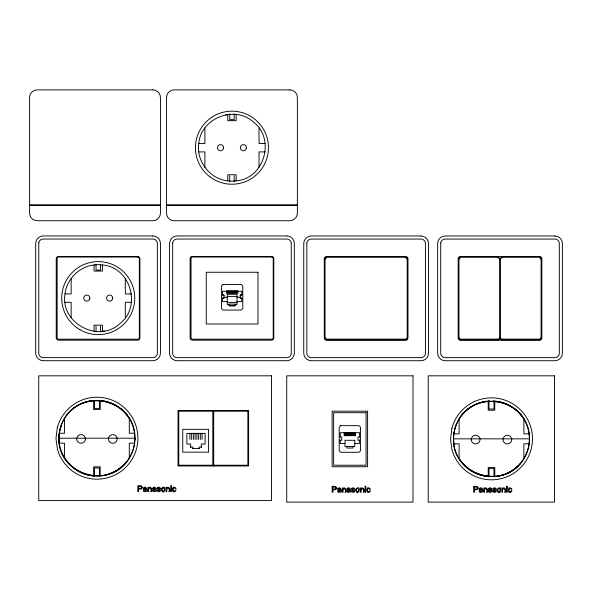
<?xml version="1.0" encoding="UTF-8"?>
<svg xmlns="http://www.w3.org/2000/svg" width="592" height="592" viewBox="0 0 592 592"><rect width="100%" height="100%" fill="white"/><g stroke="black" fill="none" stroke-linecap="round" stroke-linejoin="round"><path stroke-width="0.89" d="M65.031 293.921C59.896 322.64 98.072 343.634 119.562 323.905C142.147 307.085 130.543 266.962 102.416 264.979A25.108 25.108 0 0 0 94.047 264.979C79.239 266.518 66.726 279.18 65.031 293.921L71.158 293.921L71.158 278.447M198.749 143.516C196.137 161.165 209.953 179.132 227.772 180.841A25.108 25.108 0 0 0 236.141 180.841C264.269 178.858 275.872 138.743 253.287 121.922C234.462 104.865 200.821 118.237 198.749 143.516L204.884 143.516L204.884 128.035M134.85 439.849C137.418 398.298 77.115 385.237 61.783 423.746A37.4 37.4 0 0 0 58.897 438.08L59.015 438.08A37.91 37.91 0 0 1 94.106 400.407M529.315 442.128C533.155 395.634 464.772 385.296 454.434 430.665M58.889 438.206L134.961 438.206A37.585 37.585 0 0 1 129.863 457.098C111.067 492.196 53.376 473.667 59.17 434.062M453.457 438.842L529.529 438.842A37.585 37.585 0 0 1 524.431 457.727C506.323 491.656 450.408 475.709 453.568 437.185M471.38 438.413L471.225 439.538A4.373 4.373 0 0 0 475.613 443.889A4.373 4.373 0 0 0 479.986 439.538L479.853 438.413M503.133 438.413L502.985 439.538A4.373 4.373 0 0 0 507.374 443.889A4.373 4.373 0 0 0 511.747 439.538M59.54 431.627L61.516 424.531M454.108 432.264L453.79 433.862L459.118 433.862L459.118 419.106M70.026 411.492C86.639 394.139 118 398.164 129.692 419.143A37.91 37.91 0 0 1 106.863 474.791C83.805 481.511 58.652 462.352 59.015 438.339L59.015 438.08M123.824 464.92L115.988 470.973L106.863 474.791M464.594 412.128C481.207 394.775 512.568 398.793 524.26 419.772M518.392 465.556C495.889 489.34 452.895 471.706 453.583 438.968L453.583 438.709A37.91 37.91 0 0 1 489.569 400.976M100.337 331.52L104.503 330.987M225.685 114.833L227.772 114.567L227.772 120.657L236.141 120.657L236.141 114.567M134.636 443.142L129.3 443.186L129.3 457.942M529.204 443.771L523.868 443.815L523.868 458.571M265.157 143.516L259.03 143.516L259.03 128.035M198.749 151.9L204.884 151.9L204.884 167.381M265.157 151.9L259.03 151.9L259.03 167.381M29.6 204.765L160.447 204.765M166.53 204.765L297.376 204.765M29.6 205.52L160.447 205.52M166.53 205.52L297.376 205.52M326.569 257.276L405.69 257.276A1.524 1.517 0 0 1 407.207 258.793L407.207 338.269A1.524 1.517 0 0 1 405.69 339.786L326.569 339.786A1.524 1.517 0 0 1 325.052 338.269L325.052 258.793A1.524 1.517 0 0 1 326.569 257.276L326.569 257.942M460.465 257.276L498.116 257.276A1.524 1.517 0 0 1 499.641 258.793L499.641 338.269A1.524 1.517 0 0 1 498.116 339.786L460.465 339.786A1.524 1.517 0 0 1 458.941 338.269L458.941 258.793A1.524 1.517 0 0 1 460.465 257.276L460.465 257.942M501.92 257.276L539.578 257.276A1.524 1.517 0 0 1 541.103 258.793L541.103 338.269A1.524 1.517 0 0 1 539.578 339.786L501.92 339.786A1.524 1.517 0 0 1 500.403 338.269L500.403 258.793A1.524 1.517 0 0 1 501.92 257.276L501.92 257.942M131.439 293.921L125.304 293.921L125.304 278.447M222.481 294.661L224.005 294.661L224.005 298.553L222.481 298.553M241.788 294.661L240.263 294.661L240.263 298.553L241.788 298.553M224.005 295.349L222.481 295.349L222.481 291.257L241.788 291.257L241.788 295.349L240.263 295.349M227.269 296.407L237 296.407M223.28 297.302L227.269 297.302M237 297.302L240.988 297.302M227.269 301.594L222.481 301.594L222.481 297.872M237 301.594L241.788 301.594L241.788 297.872M65.031 302.312L71.158 302.312L71.158 317.786M131.439 302.312L125.304 302.312L125.304 317.786M227.269 302.364L237 302.364M229.089 304.51L227.269 304.51L227.269 294.261L237 294.261L237 304.51L235.179 304.51M229.089 305.539L235.179 305.539M325.052 337.603A1.524 1.517 0 0 0 326.569 339.12L405.69 339.12A1.524 1.517 0 0 0 407.207 337.603M458.941 337.603A1.524 1.517 0 0 0 460.465 339.12L498.116 339.12A1.524 1.517 0 0 0 499.641 337.603M500.403 337.603A1.524 1.517 0 0 0 501.92 339.12L539.578 339.12A1.524 1.517 0 0 0 541.103 337.603M59.222 433.233L64.55 433.233L64.55 418.477M134.628 433.233L129.3 433.233L129.3 418.477M529.196 433.862L523.868 433.862L523.868 419.106M340.23 436.955L341.747 436.955L341.747 440.3L340.23 440.3M359.536 436.955L358.012 436.955L358.012 440.3L359.536 440.3M453.583 438.709L453.465 438.709A37.4 37.4 0 0 1 456.351 424.383M59.222 443.186L64.55 443.186L64.55 457.942M345.01 443.467L340.23 443.467L340.23 439.878M354.749 443.467L359.536 443.467L359.536 439.878M453.79 443.815L459.118 443.815L459.118 458.571M190.668 447.071L192.955 447.071L192.955 448.588M201.324 447.071L199.038 447.071L199.038 448.588M192.444 448.588L199.548 448.588M511.606 438.413L511.754 439.538M85.433 438.909L85.285 437.784A4.381 4.381 0 0 0 76.819 437.784L76.657 438.909A4.373 4.373 0 0 0 81.045 443.253A4.373 4.373 0 0 0 85.418 438.909M539.578 257.276L539.578 257.942M539.578 339.12L539.578 339.786M501.92 339.12L501.92 339.786M498.116 257.276L498.116 257.942M498.116 339.12L498.116 339.786M494.764 401.272L494.764 410.204L488.222 410.204L488.222 401.272M494.764 476.405L494.764 467.48L488.222 467.48L488.222 476.405M493.994 400.806L493.994 409.042L488.992 409.042L488.992 400.806M493.994 476.878L493.994 468.642L488.992 468.642L488.992 476.878M460.465 339.12L460.465 339.786M405.69 257.276L405.69 257.942M405.69 339.12L405.69 339.786M359.536 437.185L359.536 432.693L340.23 432.693L340.23 437.185M355.577 432.693L355.577 435.742L354.815 435.742L354.815 432.693M354.053 432.693L354.053 435.742L353.298 435.742L353.298 432.693M352.921 446.509L352.921 448.033L346.838 448.033L346.838 446.509M352.536 432.693L352.536 435.742L351.774 435.742L351.774 432.693M351.012 432.693L351.012 435.742L350.249 435.742L350.249 432.693M349.495 432.693L349.495 435.742L348.732 435.742L348.732 432.693M347.97 432.693L347.97 435.742L347.208 435.742L347.208 432.693M346.446 432.693L346.446 435.742L345.691 435.742L345.691 432.693M344.929 432.693L344.929 435.742L344.167 435.742L344.167 432.693M326.569 339.12L326.569 339.786M237.829 290.746L237.829 293.321M237.066 290.746L237.066 293.321M236.312 290.746L236.312 293.321M236.141 180.841L236.141 174.758L227.772 174.758L227.772 180.841M235.549 290.746L235.549 293.321M234.787 290.746L234.787 293.321M234.158 113.879L234.158 119.658L229.755 119.658L229.755 113.879M234.158 175.757L234.158 181.537M234.025 290.746L234.025 293.321M233.263 290.746L233.263 293.321M232.508 290.746L232.508 293.321M231.746 290.746L231.746 293.321M230.984 290.746L230.984 293.321M230.221 290.746L230.221 293.321M229.755 175.757L229.755 181.537M229.459 290.746L229.459 293.321M228.704 290.746L228.704 293.321M227.942 290.746L227.942 293.321M227.18 290.746L227.18 293.321M226.418 290.746L226.418 293.321M213.32 410.441L213.32 465.971M202.079 433.374L202.079 439.464M201.324 447.678L201.324 444.03L205.128 444.03L205.128 433.374L186.865 433.374L186.865 444.03L190.668 444.03L190.668 447.678M200.34 433.374L200.34 439.464M198.601 433.374L198.601 439.464M196.862 433.374L196.862 439.464M195.123 433.374L195.123 439.464M193.384 433.374L193.384 439.464M191.653 433.374L191.653 439.464M189.914 433.374L189.914 439.464M102.416 264.979L102.416 271.069L94.047 271.069L94.047 264.979M102.416 331.254L102.416 325.171L94.047 325.171L94.047 331.254M100.433 264.291L100.433 270.063L96.03 270.063L96.03 264.291M100.433 326.17L100.433 331.949M100.196 400.636L100.196 409.568L93.654 409.568L93.654 400.636M100.196 475.776L100.196 466.844L93.654 466.844L93.654 475.776M99.426 400.17L99.426 408.406L94.424 408.406L94.424 400.17M99.426 476.242L99.426 468.006L94.424 468.006L94.424 476.242M96.03 326.17L96.03 331.949M493.158 400.969A37.91 37.91 0 0 1 529.403 438.709A37.91 37.91 0 0 1 493.417 476.701M488.925 476.664A37.91 37.91 0 0 1 459.185 458.674M453.99 444.363A37.91 37.91 0 0 1 453.583 438.968M471.395 438.361A4.373 4.373 0 0 1 479.831 438.361M496.459 401.391A38.088 38.088 0 0 1 513.308 407.895M514.648 408.865A38.088 38.088 0 0 1 521.167 415.184M503.156 438.361A4.373 4.373 0 0 1 511.592 438.361M520.634 463.129A38.088 38.088 0 0 1 496.459 476.286M461.309 415.836A38.088 38.088 0 0 1 486.528 401.391M486.528 476.286A38.088 38.088 0 0 1 461.309 461.841M94.357 476.027A37.91 37.91 0 0 1 64.158 457.276M59.422 443.734A37.91 37.91 0 0 1 59.015 438.339M99.493 400.384A37.91 37.91 0 0 1 129.234 418.374M101.891 400.762A38.088 38.088 0 0 1 127.11 415.199M127.11 461.212A38.088 38.088 0 0 1 101.891 475.657M66.741 415.199A38.088 38.088 0 0 1 73.771 408.236M75.11 407.259A38.088 38.088 0 0 1 91.96 400.762M91.96 475.657A38.088 38.088 0 0 1 67.784 462.5M458.941 259.451A1.524 1.517 0 0 1 459.059 258.874M459.385 258.386A1.524 1.517 0 0 1 459.703 258.142M498.701 258.053A1.524 1.517 0 0 1 499.641 259.451M500.403 259.451A1.524 1.517 0 0 1 500.514 258.874M500.847 258.386A1.524 1.517 0 0 1 501.158 258.142M540.163 258.053A1.524 1.517 0 0 1 541.103 259.451M325.052 259.451A1.524 1.517 0 0 1 325.252 258.697M325.496 258.386A1.524 1.517 0 0 1 325.815 258.142M406.452 258.142A1.524 1.517 0 0 1 406.763 258.386M407.007 258.697A1.524 1.517 0 0 1 407.207 259.451M146.069 488.711C142.901 487.934 142.006 493.055 145.721 491.412C148.962 492.81 145.854 483.538 143.175 488.555L145.025 487.823L146.069 488.711M155.363 488.711C152.196 487.934 151.308 493.055 155.023 491.412C158.264 492.81 155.148 483.538 152.47 488.555L154.32 487.823L155.363 488.711M340.4 489.34C337.233 488.563 336.345 493.691 340.06 492.041C343.301 493.447 340.185 484.175 337.507 489.184L339.357 488.459L340.4 489.34M349.702 489.34C346.535 488.563 345.639 493.691 349.354 492.041C352.595 493.447 349.487 484.175 346.808 489.184L348.651 488.459L349.702 489.34M481.895 489.34C478.728 488.563 477.84 493.691 481.555 492.041C484.796 493.447 481.681 484.175 479.002 489.184L480.852 488.459L481.895 489.34M491.197 489.34C488.03 488.563 487.135 493.691 490.849 492.041C494.091 493.447 490.983 484.175 488.304 489.184L490.154 488.459L491.197 489.34M173.13 489.081C172.398 490.738 175.084 492.159 175.41 490.065L176.127 490.154C171.702 496.74 171.147 482.561 176.061 488.592L174.092 487.845L173.13 489.081M367.462 489.71C366.737 491.375 369.415 492.788 369.741 490.694L370.466 490.79C366.034 497.376 365.479 483.198 370.392 489.221L368.424 488.481L367.462 489.71M508.957 489.71C508.232 491.375 510.911 492.788 511.236 490.694L511.962 490.79C507.529 497.376 506.974 483.198 511.888 489.221L509.919 488.481L508.957 489.71M148.703 488.903L148.681 491.649L147.948 491.649L147.948 487.312L148.607 487.312L148.607 487.934C150.856 485.529 152.64 489.68 151.471 491.649L150.731 491.649C152.174 489.976 149.828 486.047 148.703 488.903M166.826 488.903L166.803 491.649L166.071 491.649L166.071 487.312L166.737 487.312L166.737 487.934C168.986 485.529 170.77 489.68 169.593 491.649L168.861 491.649C170.296 489.976 167.95 486.047 166.826 488.903M343.034 489.532L343.012 492.285L342.28 492.285L342.28 487.949L342.938 487.949L342.938 488.563C345.188 486.165 346.979 490.317 345.802 492.285L345.069 492.285C346.505 490.613 344.159 486.683 343.034 489.532M361.164 489.532L361.142 492.285L360.402 492.285L360.402 487.949L361.068 487.949L361.068 488.563C363.318 486.165 365.101 490.317 363.925 492.285L363.192 492.285C364.635 490.613 362.289 486.683 361.164 489.532M484.53 489.532L484.508 492.285L483.775 492.285L483.775 487.949L484.434 487.949L484.434 488.563C486.683 486.165 488.474 490.317 487.297 492.285L486.565 492.285C488 490.613 485.655 486.683 484.53 489.532M502.66 489.532L502.638 492.285L501.905 492.285L501.905 487.949L502.564 487.949L502.564 488.563C504.813 486.165 506.597 490.317 505.427 492.285L504.687 492.285C506.13 490.613 503.785 486.683 502.66 489.532M164.458 489.458C161.379 495.933 161.239 483.109 164.458 489.458M358.789 490.095C355.711 496.562 355.57 483.745 358.789 490.095M500.284 490.095C497.206 496.562 497.065 483.745 500.284 490.095M38.776 242.964L38.776 353.698A4.558 4.558 0 0 0 42.698 357.627L153.432 357.627A4.558 4.558 0 0 0 157.361 353.698L157.361 242.964A4.558 4.558 0 0 0 153.432 239.042L42.698 239.042A4.558 4.558 0 0 0 38.776 242.964M172.664 242.964L172.664 353.698A4.558 4.558 0 0 0 176.586 357.627L287.32 357.627A4.558 4.558 0 0 0 291.249 353.698L291.249 242.964A4.558 4.558 0 0 0 287.32 239.042L176.586 239.042A4.558 4.558 0 0 0 172.664 242.964M306.841 242.986L306.841 353.727A4.558 4.558 0 0 0 310.763 357.649L421.497 357.649A4.558 4.558 0 0 0 425.426 353.727L425.426 242.986A4.558 4.558 0 0 0 421.497 239.064L310.763 239.064A4.558 4.558 0 0 0 306.841 242.986M440.729 242.986L440.729 353.727A4.558 4.558 0 0 0 444.651 357.649L555.385 357.649A4.558 4.558 0 0 0 559.314 353.727L559.314 242.986A4.558 4.558 0 0 0 555.385 239.064L444.651 239.064A4.558 4.558 0 0 0 440.729 242.986M146.061 489.747C144.973 493.632 141.895 488.578 146.061 489.747M155.363 489.747C154.268 493.632 151.189 488.578 155.363 489.747M340.4 490.376C339.305 494.261 336.226 489.214 340.4 490.376M349.694 490.376C348.599 494.261 345.521 489.214 349.694 490.376M481.895 490.376C480.8 494.261 477.722 489.214 481.895 490.376M491.19 490.376C490.102 494.261 487.024 489.214 491.19 490.376M161.194 488.918C164.036 498.834 167.98 481.688 161.194 488.918M355.526 489.554C358.367 499.463 362.311 482.317 355.526 489.554M497.021 489.554C499.863 499.463 503.807 482.317 497.021 489.554M142.383 487.401L141.606 488.918L138.609 489.221L138.609 491.649L137.818 491.649L137.818 485.669L141.384 485.832L142.383 487.401M336.715 488.03L335.938 489.554L332.941 489.85L332.941 492.285L332.149 492.285L332.149 486.298L335.723 486.461L336.715 488.03M478.21 488.03L477.433 489.554L474.436 489.85L474.436 492.285L473.644 492.285L473.644 486.298L477.219 486.461L478.21 488.03M157.102 488.185C157.132 489.466 162.978 492.3 157.679 490.243L156.947 490.354C157.102 492.581 161.409 491.952 160.373 489.747C157.45 489.887 157.398 486.609 159.67 488.533L160.388 488.437C160.217 486.89 157.553 486.779 157.102 488.185M351.441 488.822C351.463 490.095 357.309 492.936 352.011 490.872L351.285 490.99C351.433 493.21 355.74 492.588 354.704 490.383C351.781 490.516 351.737 487.246 354.001 489.162L354.719 489.066C354.549 487.519 351.885 487.416 351.441 488.822M492.936 488.822C492.958 490.095 498.812 492.936 493.506 490.872L492.781 490.99C492.929 493.21 497.236 492.588 496.207 490.383C493.284 490.516 493.232 487.246 495.497 489.162L496.214 489.066C496.044 487.519 493.38 487.416 492.936 488.822M57.313 427.727L55.974 438.539L57.38 448.943A40.981 40.981 0 0 0 120.539 471.698A40.981 40.981 0 0 0 120.317 404.565A40.981 40.981 0 0 0 57.306 427.727M451.881 428.364L450.542 439.175L451.948 449.58A40.981 40.981 0 0 0 515.107 472.327A40.981 40.981 0 0 0 514.885 405.194A40.981 40.981 0 0 0 451.874 428.364M108.565 437.784L108.417 438.909A4.373 4.373 0 0 0 112.806 443.253A4.373 4.373 0 0 0 117.179 438.909L117.038 437.784A4.381 4.381 0 0 0 108.573 437.784M141.562 487.423L141.051 488.348L138.609 488.511L138.609 486.372L140.874 486.424L141.562 487.423M335.901 488.052L335.39 488.985L332.941 489.147L332.941 487.009L335.205 487.061L335.901 488.052M477.396 488.052L476.886 488.985L474.436 489.147L474.436 487.009L476.708 487.061L477.396 488.052M340.74 425.655L339.216 427.18L339.216 450.756L340.74 452.281L358.996 452.281L360.521 450.756L360.521 427.18L358.996 425.655L340.74 425.655M222.992 284.5L221.475 285.966L221.475 308.587L222.992 310.045L241.247 310.045L242.772 308.587L242.772 285.966L241.247 284.5L222.992 284.5M152.84 89.888L37.207 89.888A7.607 7.607 0 0 0 29.6 97.495L29.6 213.127A7.607 7.607 0 0 0 37.207 220.735L152.84 220.735A7.607 7.607 0 0 0 160.447 213.127L160.447 97.495A7.607 7.607 0 0 0 152.84 89.888M289.769 89.888L174.137 89.888A7.607 7.607 0 0 0 166.53 97.495L166.53 213.127A7.607 7.607 0 0 0 174.137 220.735L289.769 220.735A7.607 7.607 0 0 0 297.376 213.127L297.376 97.495A7.607 7.607 0 0 0 289.769 89.888M152.84 235.949L43.29 235.949A7.607 7.607 0 0 0 35.683 243.556L35.683 353.106A7.607 7.607 0 0 0 43.29 360.713L152.84 360.713A7.607 7.607 0 0 0 160.447 353.106L160.447 243.556A7.607 7.607 0 0 0 152.84 235.949M286.728 235.949L177.186 235.949A7.607 7.607 0 0 0 169.578 243.556L169.578 353.106A7.607 7.607 0 0 0 177.186 360.713L286.728 360.713A7.607 7.607 0 0 0 294.335 353.106L294.335 243.556A7.607 7.607 0 0 0 286.728 235.949M420.905 235.979L311.355 235.979A7.607 7.607 0 0 0 303.748 243.586L303.748 353.128A7.607 7.607 0 0 0 311.355 360.735L420.905 360.735A7.607 7.607 0 0 0 428.512 353.128L428.512 243.586A7.607 7.607 0 0 0 420.905 235.979M554.793 235.979L445.251 235.979A7.607 7.607 0 0 0 437.643 243.586L437.643 353.128A7.607 7.607 0 0 0 445.251 360.735L554.793 360.735A7.607 7.607 0 0 0 562.4 353.128L562.4 243.586A7.607 7.607 0 0 0 554.793 235.979M137.625 256.491L58.504 256.491A2.279 2.279 0 0 0 56.225 258.771L56.225 337.891A2.279 2.279 0 0 0 58.504 340.171L137.625 340.171A2.279 2.279 0 0 0 139.904 337.891L139.904 258.771A2.279 2.279 0 0 0 137.625 256.491M271.513 256.491L192.4 256.491A2.279 2.279 0 0 0 190.113 258.771L190.113 337.891A2.279 2.279 0 0 0 192.4 340.171L271.513 340.171A2.279 2.279 0 0 0 273.793 337.891L273.793 258.771A2.279 2.279 0 0 0 271.513 256.491M405.69 256.521L326.569 256.521A2.279 2.279 0 0 0 324.29 258.8L324.29 337.914A2.279 2.279 0 0 0 326.569 340.2L405.69 340.2A2.279 2.279 0 0 0 407.969 337.914L407.969 258.8A2.279 2.279 0 0 0 405.69 256.521M539.578 256.521L460.465 256.521A2.279 2.279 0 0 0 458.178 258.8L458.178 337.914A2.279 2.279 0 0 0 460.465 340.2L539.578 340.2A2.279 2.279 0 0 0 541.858 337.914L541.858 258.8A2.279 2.279 0 0 0 539.578 256.521M137.788 257.039L58.675 257.039A1.524 1.524 0 0 0 57.15 258.556L57.15 337.677A1.524 1.524 0 0 0 58.675 339.194L137.788 339.194A1.524 1.524 0 0 0 139.312 337.677L139.312 258.556A1.524 1.524 0 0 0 137.788 257.039M271.684 257.039L192.563 257.039A1.524 1.524 0 0 0 191.046 258.556L191.046 337.677A1.524 1.524 0 0 0 192.563 339.194L271.684 339.194A1.524 1.524 0 0 0 273.201 337.677L273.201 258.556A1.524 1.524 0 0 0 271.684 257.039M257.986 272.253L206.26 272.253L206.26 323.979L257.986 323.979L257.986 272.253M235.179 304.081L229.089 304.081L229.089 305.968L235.179 305.968L235.179 304.081M271.513 375.824L38.732 375.824L38.732 500.588L271.513 500.588L271.513 375.824M413.009 375.824L286.728 375.824L286.728 502.112L413.009 502.112L413.009 375.824M554.504 375.824L428.223 375.824L428.223 502.112L554.504 502.112L554.504 375.824M248.618 410.441L178.022 410.441L178.022 465.971L248.618 465.971L248.618 410.441M212.935 411.203L178.777 411.203L178.777 465.216L212.935 465.216L212.935 411.203M247.856 411.203L213.697 411.203L213.697 465.216L247.856 465.216L247.856 411.203M367.595 411.203L332.142 411.203L332.142 466.733L367.595 466.733L367.595 411.203M366.071 412.72L333.666 412.72L333.666 465.216L366.071 465.216L366.071 412.72M208.599 429.348L182.736 429.348L182.736 452.17L208.599 452.17L208.599 429.348M354.749 440.3L345.01 440.3L345.01 446.509L354.749 446.509L354.749 440.3M171.458 485.669L170.725 485.669L170.725 486.513L171.458 486.513L171.458 485.669M365.789 486.298L365.057 486.298L365.057 487.142L365.789 487.142L365.789 486.298M507.292 486.298L506.552 486.298L506.552 487.142L507.292 487.142L507.292 486.298M171.458 487.312L170.725 487.312L170.725 491.649L171.458 491.649L171.458 487.312M365.789 487.949L365.057 487.949L365.057 492.285L365.789 492.285L365.789 487.949M507.292 487.949L506.552 487.949L506.552 492.285L507.292 492.285L507.292 487.949M246.405 147.896L246.405 147.519A3.041 3.041 0 0 0 243.364 144.663A3.041 3.041 0 0 0 240.33 147.519L240.33 147.896A3.041 3.041 0 0 0 243.364 150.753A3.041 3.041 0 0 0 246.405 147.896M223.584 147.896L223.584 147.519A3.041 3.041 0 0 0 220.542 144.663A3.041 3.041 0 0 0 217.508 147.519L217.508 147.896A3.041 3.041 0 0 0 220.542 150.753A3.041 3.041 0 0 0 223.584 147.896M112.68 298.309L112.68 297.924A3.041 3.041 0 0 0 109.646 295.075A3.041 3.041 0 0 0 106.604 297.924L106.604 298.309A3.041 3.041 0 0 0 109.646 301.158A3.041 3.041 0 0 0 112.68 298.309M89.858 298.309L89.858 297.924A3.041 3.041 0 0 0 86.824 295.075A3.041 3.041 0 0 0 83.783 297.924L83.783 298.309A3.041 3.041 0 0 0 86.824 301.158A3.041 3.041 0 0 0 89.858 298.309M209.879 176.793A36.512 36.512 0 0 0 268.183 152.285A36.512 36.512 0 0 0 217.804 114.041A36.512 36.512 0 0 0 209.879 176.793M79.972 329.737A36.512 36.512 0 0 0 134.747 298.116A36.512 36.512 0 0 0 79.972 266.496A36.512 36.512 0 0 0 79.972 329.737"/></g></svg>
